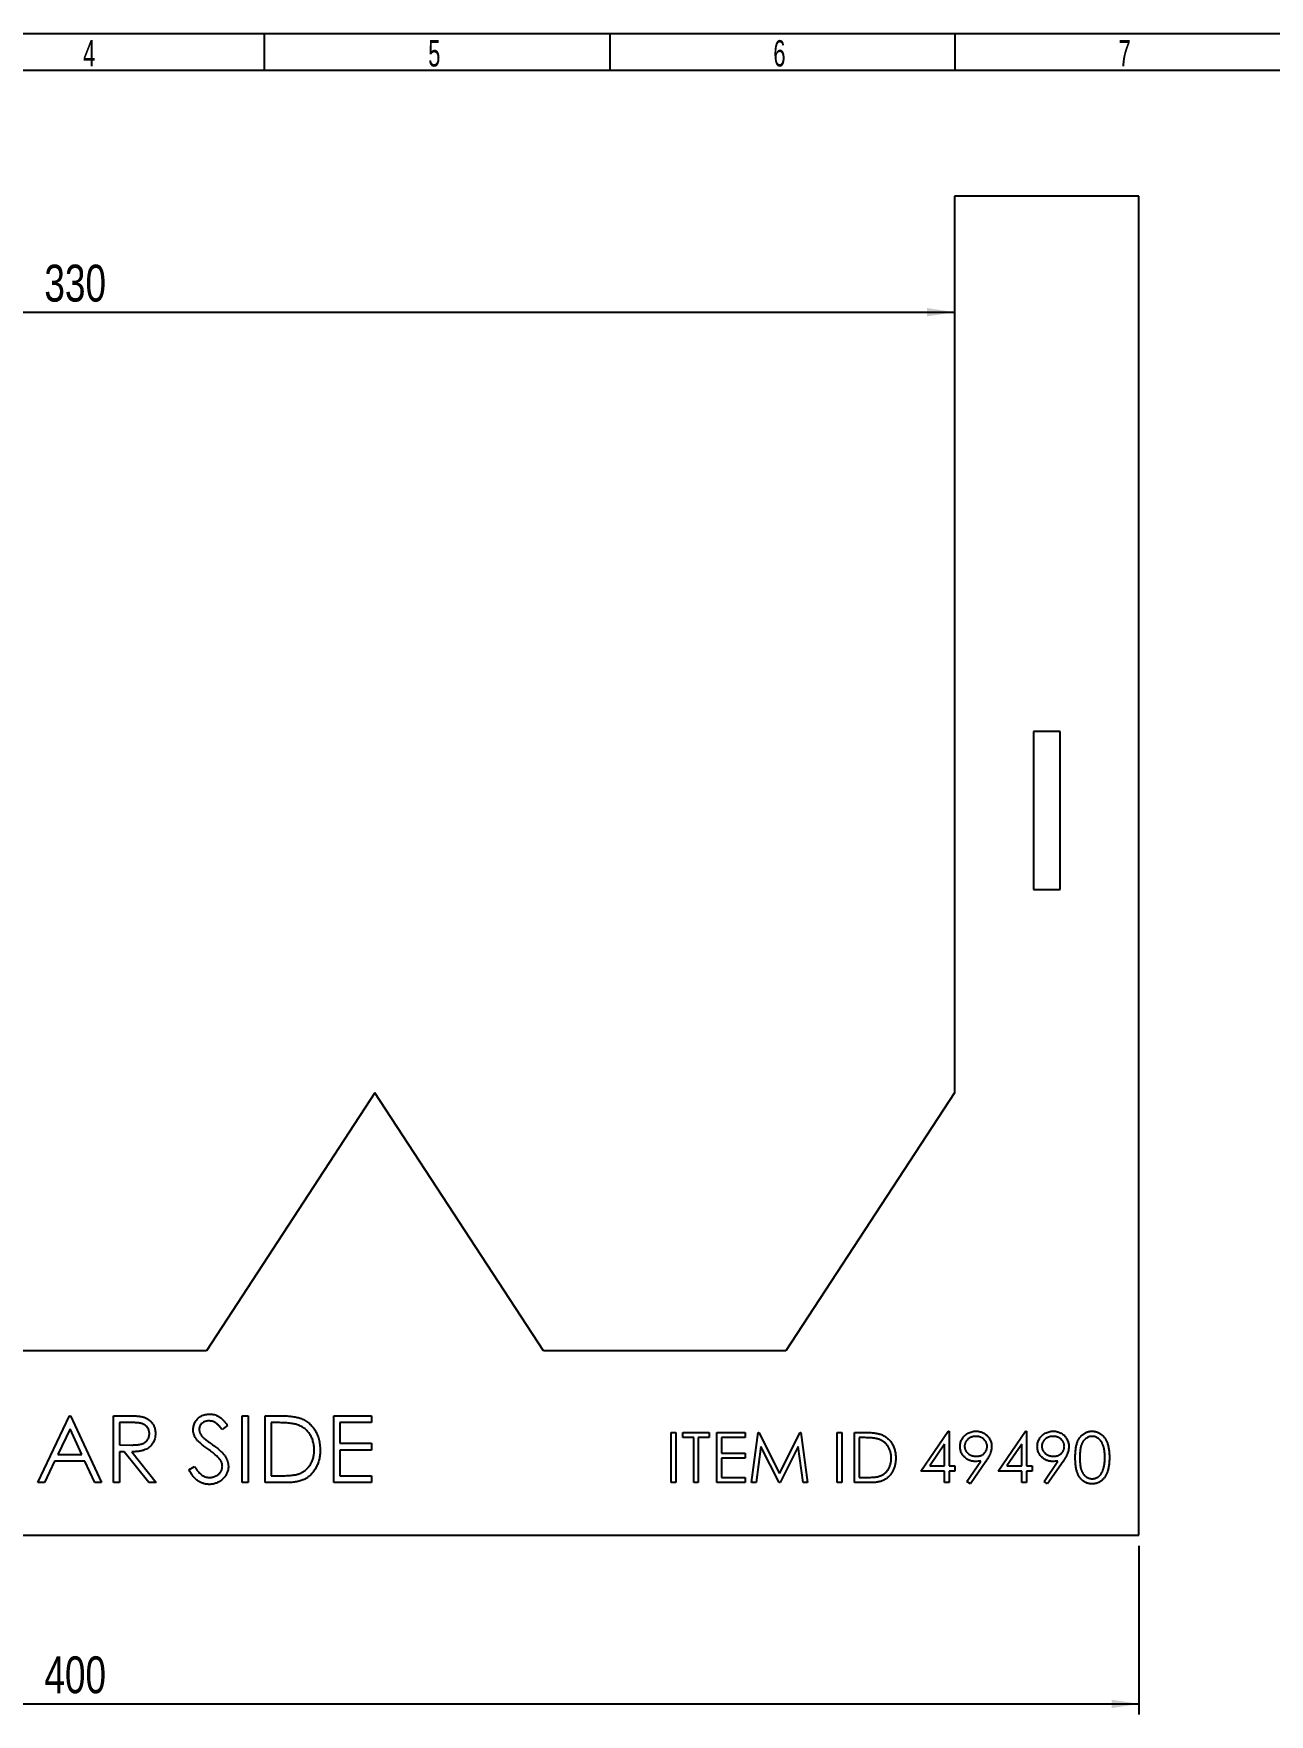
# Model space of a CAD drawing. Header units: millimetres. Extents: x 10 to 411, y 8 to 288.
# Drawn here: x 122.5 to 239.8, y 128.9 to 288.5 of the extents above; entities that cross this region are included whole.
import ezdxf

# ---------------------------------------------------------------- set-up
doc = ezdxf.new("R2010")
doc.units = ezdxf.units.MM
doc.layers.add('DIMENSIONS', color=124, linetype='Continuous')
doc.layers.add('SLD-0', color=179, linetype='Continuous')
doc.styles.add('SLDTEXTSTYLE1', font='TXT', dxfattribs={"width": 0.75})
doc.styles.add('SLDTEXTSTYLE2', font='TXT', dxfattribs={"width": 0.623711})
doc.dimstyles.new('SLDDIMSTYLE0', dxfattribs={"dimtxt": 3.5, "dimasz": 2.6, "dimexe": 0, "dimexo": 0.0625, "dimgap": 0.875, "dimtad": 1, "dimlfac": 2, "dimrnd": 1e-09, "dimzin": 12, "dimdsep": 46, "dimtxsty": 'SLDTEXTSTYLE1', "dimsah": 1, "dimcen": 0.09, "dimadec": 0, "dimazin": 3, "dimtfac": 1, "dimtofl": 0, "dimtmove": 0, "dimatfit": 3, "dimfxl": 1, "dimfrac": 2, "dimtolj": 1, "dimtzin": 12, "dimarcsym": 0})

# ---------------------------------------------------------------- blocks, each defined once
blk = doc.blocks.new('_D_1')
at = {"layer": 'DIMENSIONS'}
for p, q in [((27.42, 144.93), (27.42, 128.93)), ((227.42, 144.93), (227.42, 128.93)), ((27.42, 129.93), (227.42, 129.93))]:
    blk.add_line(p, q, dxfattribs=at)
for points in [[(27.42, 129.93), (30.02, 129.53), (30.02, 130.33)], [(227.42, 129.93), (224.82, 130.33), (224.82, 129.53)]]:
    blk.add_solid(points, dxfattribs=at)
at = {"layer": 'DIMENSIONS', "insert": (123.55, 134.44), "char_height": 3.5, "attachment_point": 1, "style": 'SLDTEXTSTYLE1'}
blk.add_mtext('400', dxfattribs=at)
blk = doc.blocks.new('_D_3')
at = {"layer": 'DIMENSIONS'}
blk.add_line((44.92, 262.05), (209.92, 262.05), dxfattribs=at)
for points in [[(44.92, 262.05), (47.52, 261.65), (47.52, 262.45)], [(209.92, 262.05), (207.32, 262.45), (207.32, 261.65)]]:
    blk.add_solid(points, dxfattribs=at)
at = {"layer": 'DIMENSIONS', "insert": (123.55, 266.56), "char_height": 3.5, "attachment_point": 1, "style": 'SLDTEXTSTYLE1'}
blk.add_mtext('330', dxfattribs=at)

msp = doc.modelspace()

# ---------------------------------------------------------------- linework, layer by layer
at = {"color": 7, "linetype": 'Continuous', "lineweight": 25}
for p, q in [((209.9248, 273.082), (209.9248, 187.932)), ((227.4248, 273.082), (209.9248, 273.082)), ((227.4248, 145.932), (227.4248, 273.082)), ((217.3998, 222.232), (217.3998, 207.232)), ((219.9498, 222.232), (217.3998, 222.232)), ((219.9498, 207.232), (219.9498, 222.232)), ((217.3998, 207.232), (219.9498, 207.232)), ((154.9248, 187.932), (138.9248, 163.432)), ((170.9248, 163.432), (154.9248, 187.932)), ((209.9248, 187.932), (193.9248, 163.432)), ((138.9248, 163.432), (115.9248, 163.432)), ((193.9248, 163.432), (170.9248, 163.432)), ((122.9402, 150.932), (125.9524, 157.282)), ((125.9524, 157.282), (126.0338, 157.282)), ((126.0338, 157.282), (128.9646, 150.932)), ((130.1043, 157.282), (131.3751, 157.282)), ((130.1043, 150.932), (130.1043, 157.282)), ((130.6742, 156.6308), (130.6742, 154.5141)), ((131.8648, 156.6308), (130.6742, 156.6308)), ((142.3158, 157.282), (142.8857, 157.282)), ((142.3158, 150.932), (142.3158, 157.282)), ((142.8857, 157.282), (142.8857, 150.932)), ((144.5139, 157.282), (145.7961, 157.282)), ((144.5139, 150.932), (144.5139, 157.282)), ((145.5303, 156.6308), (145.0838, 156.6308)), ((145.0838, 156.6308), (145.0838, 151.5833)), ((151.0267, 157.282), (154.6088, 157.282)), ((151.0267, 150.932), (151.0267, 157.282)), ((151.5966, 156.6308), (151.5966, 154.6769)), ((154.6088, 156.6308), (151.5966, 156.6308)), ((154.6088, 157.282), (154.6088, 156.6308)), ((125.9867, 156.0443), (124.8368, 153.6186)), ((127.1061, 153.6186), (125.9867, 156.0443)), ((140.9319, 156.37), (140.4167, 155.9795)), ((183.0354, 155.6945), (183.4628, 155.6945)), ((183.0354, 150.932), (183.0354, 155.6945)), ((183.4628, 155.6945), (183.4628, 150.932)), ((184.1344, 155.6945), (186.6378, 155.6945)), ((184.1344, 155.2061), (184.1344, 155.6945)), ((185.1724, 155.2061), (184.1344, 155.2061)), ((185.1724, 150.932), (185.1724, 155.2061)), ((185.5998, 155.2061), (185.5998, 150.932)), ((186.6378, 155.2061), (185.5998, 155.2061)), ((186.6378, 155.6945), (186.6378, 155.2061)), ((187.3705, 155.6945), (190.057, 155.6945)), ((187.3705, 150.932), (187.3705, 155.6945)), ((187.7979, 155.2061), (187.7979, 153.7407)), ((190.057, 155.2061), (187.7979, 155.2061)), ((190.057, 155.6945), (190.057, 155.2061)), ((190.6676, 150.932), (191.2963, 155.6945)), ((191.2963, 155.6945), (191.3574, 155.6945)), ((191.3574, 155.6945), (193.3236, 151.7868)), ((193.3236, 151.7868), (195.2851, 155.6945)), ((195.2851, 155.6945), (195.3471, 155.6945)), ((195.3471, 155.6945), (195.9796, 150.932)), ((198.7883, 155.6945), (199.2157, 155.6945)), ((198.7883, 150.932), (198.7883, 155.6945)), ((199.2157, 155.6945), (199.2157, 150.932)), ((200.4368, 155.6945), (201.3985, 155.6945)), ((200.4368, 150.932), (200.4368, 155.6945)), ((201.1991, 155.2061), (200.8642, 155.2061)), ((200.8642, 155.2061), (200.8642, 151.4205)), ((206.7258, 152.0311), (209.3255, 155.8167)), ((209.3255, 155.8167), (209.4123, 155.8167)), ((209.4123, 155.8167), (209.4123, 152.5195)), ((214.0527, 152.0311), (216.6524, 155.8167)), ((216.6524, 155.8167), (216.7392, 155.8167)), ((216.7392, 155.8167), (216.7392, 152.5195)), ((124.8368, 153.6186), (127.1061, 153.6186)), ((130.6742, 154.5141), (131.8368, 154.5052)), ((130.6742, 153.8628), (130.6742, 150.932)), ((131.1372, 153.8628), (130.6742, 153.8628)), ((133.4701, 150.932), (131.1372, 153.8628)), ((131.8419, 153.8628), (134.1748, 150.932)), ((151.5966, 154.6769), (154.6088, 154.6769)), ((151.5966, 154.0256), (151.5966, 151.5833)), ((154.6088, 154.0256), (151.5966, 154.0256)), ((154.6088, 154.6769), (154.6088, 154.0256)), ((187.7979, 153.7407), (190.057, 153.7407)), ((187.7979, 153.2522), (187.7979, 151.4205)), ((190.057, 153.2522), (187.7979, 153.2522)), ((190.057, 153.7407), (190.057, 153.2522)), ((191.5529, 154.3665), (191.0979, 150.932)), ((193.2788, 150.932), (191.5529, 154.3665)), ((195.0943, 154.3589), (193.3751, 150.932)), ((195.5503, 150.932), (195.0943, 154.3589)), ((208.9849, 154.5879), (207.5653, 152.5195)), ((208.9849, 152.5195), (208.9849, 154.5879)), ((216.3118, 154.5879), (214.8922, 152.5195)), ((216.3118, 152.5195), (216.3118, 154.5879)), ((124.5277, 152.9673), (123.5622, 150.932)), ((127.4063, 152.9673), (124.5277, 152.9673)), ((128.3451, 150.932), (127.4063, 152.9673)), ((137.2684, 152.157), (137.8052, 152.4788)), ((208.9849, 152.0311), (206.7258, 152.0311)), ((207.5653, 152.5195), (208.9849, 152.5195)), ((208.9849, 150.932), (208.9849, 152.0311)), ((209.4123, 152.5195), (209.9618, 152.5195)), ((209.4123, 152.0311), (209.4123, 150.932)), ((209.9618, 152.0311), (209.4123, 152.0311)), ((209.9618, 152.5195), (209.9618, 152.0311)), ((211.0857, 151.0475), (212.4099, 152.9832)), ((212.8936, 152.9546), (211.4272, 150.8099)), ((216.3118, 152.0311), (214.0527, 152.0311)), ((214.8922, 152.5195), (216.3118, 152.5195)), ((216.3118, 150.932), (216.3118, 152.0311)), ((216.7392, 152.5195), (217.2888, 152.5195)), ((216.7392, 152.0311), (216.7392, 150.932)), ((217.2888, 152.0311), (216.7392, 152.0311)), ((217.2888, 152.5195), (217.2888, 152.0311)), ((218.4126, 151.0475), (219.7368, 152.9832)), ((220.2205, 152.9546), (218.7541, 150.8099)), ((123.5622, 150.932), (122.9402, 150.932)), ((128.9646, 150.932), (128.3451, 150.932)), ((130.6742, 150.932), (130.1043, 150.932)), ((134.1748, 150.932), (133.4701, 150.932)), ((142.8857, 150.932), (142.3158, 150.932)), ((146.4818, 150.932), (144.5139, 150.932)), ((145.0838, 151.5833), (145.8127, 151.5833)), ((154.6088, 150.932), (151.0267, 150.932)), ((151.5966, 151.5833), (154.6088, 151.5833)), ((154.6088, 151.5833), (154.6088, 150.932)), ((183.4628, 150.932), (183.0354, 150.932)), ((185.5998, 150.932), (185.1724, 150.932)), ((190.057, 150.932), (187.3705, 150.932)), ((187.7979, 151.4205), (190.057, 151.4205)), ((190.057, 151.4205), (190.057, 150.932)), ((191.0979, 150.932), (190.6676, 150.932)), ((193.3751, 150.932), (193.2788, 150.932)), ((195.9796, 150.932), (195.5503, 150.932)), ((199.2157, 150.932), (198.7883, 150.932)), ((201.9127, 150.932), (200.4368, 150.932)), ((200.8642, 151.4205), (201.4109, 151.4205)), ((209.4123, 150.932), (208.9849, 150.932)), ((211.4272, 150.8099), (211.0857, 151.0475)), ((216.7392, 150.932), (216.3118, 150.932)), ((218.7541, 150.8099), (218.4126, 151.0475)), ((27.4248, 145.932), (227.4248, 145.932))]:
    msp.add_line(p, q, dxfattribs=at)
for points, knots in [([(131.3751, 157.282), (131.4599, 157.2818), (131.6227, 157.2812), (131.856, 157.2782), (132.0679, 157.2695), (132.2585, 157.2621), (132.4276, 157.2485), (132.5758, 157.2355), (132.7024, 157.2185), (132.779, 157.2027), (132.8137, 157.1955)], [0, 0, 0, 0, 0.17625775, 0.33843441, 0.48482205, 0.61715758, 0.73469836, 0.83738518, 0.92637242, 1, 1, 1, 1]), ([(133.5235, 155.5851), (133.5214, 155.6362), (133.517, 155.7374), (133.4817, 155.8856), (133.4221, 156.0254), (133.3417, 156.1563), (133.2437, 156.2751), (133.1288, 156.3768), (133.0002, 156.4607), (132.8799, 156.5144), (132.7725, 156.5472), (132.6792, 156.5704), (132.5737, 156.589), (132.4557, 156.6038), (132.3255, 156.6166), (132.1825, 156.6253), (132.0277, 156.6304), (131.9204, 156.6306), (131.8648, 156.6308)], [0, 0, 0, 0, 0.0688143, 0.13636482, 0.20401935, 0.27306374, 0.34291332, 0.41096544, 0.47916877, 0.54930801, 0.58765158, 0.63064667, 0.67887879, 0.7319343, 0.79111142, 0.85528319, 0.92508594, 1, 1, 1, 1]), ([(132.8137, 157.1955), (132.8602, 157.1841), (132.9521, 157.1613), (133.0845, 157.1133), (133.2106, 157.0578), (133.33, 156.9925), (133.442, 156.9171), (133.5478, 156.8328), (133.6479, 156.7401), (133.7382, 156.6366), (133.8233, 156.528), (133.8952, 156.4107), (133.9571, 156.2879), (134.0064, 156.1585), (134.0461, 156.0238), (134.074, 155.8825), (134.0908, 155.7352), (134.0925, 155.6348), (134.0934, 155.5839)], [0, 0, 0, 0, 0.06421684, 0.12706377, 0.18874454, 0.2491321, 0.30945253, 0.36982668, 0.43065014, 0.49235193, 0.55407211, 0.61568978, 0.6767977, 0.73843905, 0.80131691, 0.86518451, 0.93164132, 1, 1, 1, 1]), ([(137.6755, 155.9629), (137.6778, 156.0301), (137.6825, 156.163), (137.7221, 156.3572), (137.7847, 156.5426), (137.8723, 156.7174), (137.9853, 156.877), (138.116, 157.0233), (138.2717, 157.1462), (138.4425, 157.2536), (138.6294, 157.3377), (138.8254, 157.4011), (139.0306, 157.4371), (139.1695, 157.4422), (139.2401, 157.4449)], [0, 0, 0, 0, 0.08378537, 0.16577989, 0.24628001, 0.32746093, 0.40879695, 0.48971524, 0.57137603, 0.65552332, 0.74101948, 0.82654676, 0.91198885, 1, 1, 1, 1]), ([(139.1765, 156.7936), (139.1109, 156.7914), (138.9844, 156.7871), (138.8048, 156.7408), (138.6431, 156.6679), (138.5042, 156.5658), (138.3886, 156.4447), (138.3049, 156.3054), (138.2546, 156.1516), (138.2485, 156.0443), (138.2453, 155.9897)], [0, 0, 0, 0, 0.14307308, 0.27590296, 0.40237086, 0.52841365, 0.65035638, 0.76589509, 0.88077413, 1, 1, 1, 1]), ([(140.4167, 155.9795), (140.3856, 156.0195), (140.3257, 156.0967), (140.2347, 156.2048), (140.149, 156.3035), (140.0646, 156.3893), (139.9858, 156.4668), (139.9094, 156.5331), (139.8364, 156.5889), (139.7444, 156.6485), (139.6288, 156.7076), (139.4837, 156.7576), (139.332, 156.7876), (139.2287, 156.7916), (139.1765, 156.7936)], [0, 0, 0, 0, 0.09846943, 0.1896291, 0.27418409, 0.35218316, 0.42319887, 0.48855095, 0.54847335, 0.60144016, 0.70119808, 0.7995918, 0.8985451, 1, 1, 1, 1]), ([(139.2401, 157.4449), (139.3149, 157.4423), (139.4637, 157.4371), (139.6826, 157.3925), (139.8933, 157.3187), (140.0629, 157.2349), (140.1956, 157.1512), (140.2967, 157.0749), (140.3993, 156.9872), (140.504, 156.8876), (140.6091, 156.7754), (140.7162, 156.6513), (140.8255, 156.5161), (140.8958, 156.4195), (140.9319, 156.37)], [0, 0, 0, 0, 0.1072328, 0.21325181, 0.31883045, 0.42679353, 0.48364595, 0.54360382, 0.60830765, 0.67712676, 0.75068564, 0.82871342, 0.91219035, 1, 1, 1, 1]), ([(147.4816, 156.4527), (147.4283, 156.4674), (147.3151, 156.4987), (147.1303, 156.5329), (146.9224, 156.563), (146.6903, 156.5885), (146.4345, 156.6068), (146.1545, 156.6205), (145.8505, 156.6298), (145.6397, 156.6304), (145.5303, 156.6308)], [0, 0, 0, 0, 0.08431862, 0.17928451, 0.28658253, 0.40511148, 0.53559287, 0.67819021, 0.83297584, 1, 1, 1, 1]), ([(145.7961, 157.282), (145.9077, 157.2812), (146.1231, 157.2797), (146.4345, 157.2698), (146.7225, 157.2524), (146.9864, 157.2271), (147.2268, 157.196), (147.443, 157.157), (147.6361, 157.1109), (147.7549, 157.0716), (147.811, 157.0531)], [0, 0, 0, 0, 0.16428922, 0.31740591, 0.45884361, 0.58936654, 0.70783132, 0.81577003, 0.9128799, 1, 1, 1, 1]), ([(149.1543, 154.0282), (149.1534, 154.1024), (149.1515, 154.2483), (149.1285, 154.4624), (149.0949, 154.6683), (149.0464, 154.866), (148.9844, 155.0559), (148.9071, 155.237), (148.8189, 155.4112), (148.7138, 155.5745), (148.5987, 155.7288), (148.4711, 155.8703), (148.3328, 155.9991), (148.1854, 156.1173), (148.0248, 156.2201), (147.8547, 156.312), (147.6726, 156.3901), (147.5459, 156.4316), (147.4816, 156.4527)], [0, 0, 0, 0, 0.070151176, 0.137812606, 0.203226247, 0.267174055, 0.330024003, 0.391794272, 0.453084399, 0.514333908, 0.574999993, 0.634865483, 0.694116315, 0.753441622, 0.8131258, 0.874079686, 0.936007013, 1, 1, 1, 1]), ([(147.811, 157.0531), (147.8845, 157.0251), (148.0298, 156.9697), (148.2366, 156.8653), (148.4313, 156.747), (148.615, 156.6146), (148.7833, 156.4645), (148.943, 156.3029), (149.0875, 156.124), (149.2197, 155.9316), (149.339, 155.7278), (149.4427, 155.5131), (149.5288, 155.2886), (149.6002, 155.0548), (149.6566, 154.8114), (149.695, 154.5579), (149.7203, 154.2954), (149.7229, 154.1173), (149.7242, 154.0269)], [0, 0, 0, 0, 0.06154497, 0.1216943, 0.18115486, 0.23987539, 0.29870194, 0.35764742, 0.41760484, 0.47849404, 0.54040705, 0.60234499, 0.66500433, 0.72855931, 0.79365054, 0.86053427, 0.92923596, 1, 1, 1, 1]), ([(131.8368, 154.5052), (131.8911, 154.5052), (131.9963, 154.5051), (132.1485, 154.5124), (132.2903, 154.5206), (132.421, 154.5332), (132.5407, 154.5495), (132.6494, 154.5698), (132.7472, 154.5935), (132.8614, 154.6301), (132.9888, 154.6882), (133.1273, 154.7727), (133.2452, 154.8789), (133.3449, 155.0004), (133.4249, 155.134), (133.4814, 155.2781), (133.5172, 155.4291), (133.5214, 155.5328), (133.5235, 155.5851)], [0, 0, 0, 0, 0.07166815, 0.13891329, 0.20118457, 0.25912443, 0.31225504, 0.36068151, 0.40508614, 0.44510166, 0.51877778, 0.58946158, 0.65846224, 0.72728322, 0.79632249, 0.86317489, 0.93094938, 1, 1, 1, 1]), ([(134.0934, 155.5839), (134.0907, 155.4993), (134.0855, 155.3342), (134.0371, 155.0946), (133.9576, 154.8711), (133.8482, 154.6639), (133.7088, 154.4772), (133.5413, 154.3132), (133.3456, 154.176), (133.1634, 154.0808), (133.0024, 154.0199), (132.8699, 153.977), (132.7254, 153.9439), (132.5702, 153.9142), (132.4037, 153.8918), (132.2263, 153.8754), (132.0379, 153.8651), (131.9085, 153.8636), (131.8419, 153.8628)], [0, 0, 0, 0, 0.07878024, 0.15372064, 0.22671353, 0.29919117, 0.37119, 0.44300641, 0.51668917, 0.59321722, 0.63387292, 0.67698914, 0.72289951, 0.77195861, 0.82421132, 0.87937865, 0.93794812, 1, 1, 1, 1]), ([(138.0304, 154.9962), (138.0023, 155.0336), (137.9471, 155.1071), (137.8742, 155.222), (137.8123, 155.3396), (137.7637, 155.4602), (137.7228, 155.5822), (137.6953, 155.7071), (137.6781, 155.8344), (137.6763, 155.9201), (137.6755, 155.9629)], [0, 0, 0, 0, 0.13350677, 0.26255898, 0.38826445, 0.51266735, 0.63372227, 0.75539386, 0.87755295, 1, 1, 1, 1]), ([(139.0709, 154.1325), (139.0041, 154.1801), (138.8763, 154.271), (138.6977, 154.4061), (138.538, 154.5295), (138.3978, 154.6426), (138.2774, 154.7452), (138.1756, 154.8365), (138.0952, 154.9188), (138.0504, 154.9722), (138.0304, 154.9962)], [0, 0, 0, 0, 0.1815353, 0.34708167, 0.49556782, 0.6283573, 0.74551967, 0.84583075, 0.93078181, 1, 1, 1, 1]), ([(138.2453, 155.9897), (138.246, 155.9556), (138.2475, 155.8875), (138.2674, 155.7869), (138.293, 155.6866), (138.3335, 155.5869), (138.3895, 155.4862), (138.4629, 155.3828), (138.5555, 155.2757), (138.6264, 155.206), (138.6638, 155.1692)], [0, 0, 0, 0, 0.10728521, 0.21474586, 0.32293856, 0.43411616, 0.55341231, 0.68607298, 0.83425599, 1, 1, 1, 1]), ([(138.6638, 155.1692), (138.6777, 155.1568), (138.7108, 155.1273), (138.7711, 155.0791), (138.8508, 155.0196), (138.9478, 154.9459), (139.0639, 154.8605), (139.199, 154.7644), (139.3517, 154.6545), (139.4601, 154.5776), (139.5174, 154.537)], [0, 0, 0, 0, 0.05259428, 0.12495197, 0.2180939, 0.33350241, 0.46878918, 0.62493759, 0.80168305, 1, 1, 1, 1]), ([(202.6626, 155.0725), (202.6226, 155.0836), (202.5377, 155.107), (202.3991, 155.1327), (202.2432, 155.1552), (202.0692, 155.1744), (201.8772, 155.1881), (201.6673, 155.1984), (201.4392, 155.2054), (201.2812, 155.2058), (201.1991, 155.2061)], [0, 0, 0, 0, 0.08431862, 0.17928451, 0.28658253, 0.40511148, 0.53559287, 0.67819021, 0.83297584, 1, 1, 1, 1]), ([(201.3985, 155.6945), (201.4821, 155.6939), (201.6437, 155.6928), (201.8772, 155.6854), (202.0933, 155.6723), (202.2912, 155.6533), (202.4715, 155.63), (202.6336, 155.6007), (202.7785, 155.5662), (202.8675, 155.5367), (202.9097, 155.5228)], [0, 0, 0, 0, 0.16428922, 0.31740591, 0.45884361, 0.58936654, 0.70783132, 0.81577003, 0.9128799, 1, 1, 1, 1]), ([(203.9171, 153.2541), (203.9164, 153.3098), (203.9151, 153.4193), (203.8978, 153.5798), (203.8726, 153.7342), (203.8362, 153.8825), (203.7897, 154.025), (203.7318, 154.1608), (203.6655, 154.2914), (203.5867, 154.4139), (203.5005, 154.5296), (203.4047, 154.6357), (203.301, 154.7323), (203.1904, 154.821), (203.07, 154.8981), (202.9424, 154.967), (202.8059, 155.0256), (202.7109, 155.0567), (202.6626, 155.0725)], [0, 0, 0, 0, 0.07015118, 0.13781261, 0.20322625, 0.26717406, 0.330024, 0.39179427, 0.4530844, 0.51433391, 0.57499999, 0.63486548, 0.69411632, 0.75344162, 0.8131258, 0.87407969, 0.93600701, 1, 1, 1, 1]), ([(202.9097, 155.5228), (202.9648, 155.5018), (203.0737, 155.4603), (203.2289, 155.382), (203.3749, 155.2932), (203.5126, 155.194), (203.6389, 155.0814), (203.7587, 154.9602), (203.867, 154.826), (203.9662, 154.6817), (204.0556, 154.5289), (204.1334, 154.3678), (204.198, 154.1994), (204.2516, 154.0241), (204.2938, 153.8415), (204.3226, 153.6514), (204.3416, 153.4546), (204.3436, 153.321), (204.3445, 153.2532)], [0, 0, 0, 0, 0.06154497, 0.1216943, 0.18115486, 0.23987539, 0.29870194, 0.35764742, 0.41760484, 0.47849404, 0.54040705, 0.60234499, 0.66500433, 0.72855931, 0.79365054, 0.86053427, 0.92923596, 1, 1, 1, 1]), ([(210.4503, 154.3579), (210.4527, 154.4246), (210.4573, 154.5554), (210.4946, 154.7465), (210.5559, 154.9271), (210.6414, 155.0969), (210.7491, 155.2534), (210.8785, 155.3944), (211.0288, 155.5179), (211.1967, 155.624), (211.3782, 155.7094), (211.5682, 155.7723), (211.7654, 155.8093), (211.899, 155.8142), (211.9662, 155.8167)], [0, 0, 0, 0, 0.08524905, 0.16732659, 0.24817532, 0.32882908, 0.4099081, 0.49058445, 0.57299349, 0.65826489, 0.74422158, 0.82906041, 0.9139383, 1, 1, 1, 1]), ([(211.9443, 155.3282), (211.908, 155.3271), (211.8368, 155.3251), (211.732, 155.3129), (211.6315, 155.2906), (211.5347, 155.2601), (211.4417, 155.2208), (211.3528, 155.1731), (211.2683, 155.1163), (211.1892, 155.0518), (211.1155, 154.9823), (211.0528, 154.9064), (210.9989, 154.8279), (210.9542, 154.746), (210.9202, 154.66), (210.8948, 154.5706), (210.8804, 154.4774), (210.8786, 154.414), (210.8777, 154.3818)], [0, 0, 0, 0, 0.06871184, 0.13481207, 0.19953759, 0.26333494, 0.32674748, 0.39032848, 0.45412583, 0.51920332, 0.58351015, 0.64549718, 0.70528984, 0.76348758, 0.8218564, 0.88000427, 0.93910771, 1, 1, 1, 1]), ([(213.0147, 154.3818), (213.0138, 154.414), (213.012, 154.4774), (212.9976, 154.5706), (212.9723, 154.66), (212.9383, 154.746), (212.8935, 154.8279), (212.8397, 154.9067), (212.7758, 154.9819), (212.7024, 155.0518), (212.6231, 155.1163), (212.5387, 155.1731), (212.4497, 155.2208), (212.3568, 155.2601), (212.2597, 155.2908), (212.1585, 155.3129), (212.0527, 155.3251), (211.9809, 155.3271), (211.9443, 155.3282)], [0, 0, 0, 0, 0.0607601, 0.11973522, 0.17775686, 0.23599897, 0.29407036, 0.35373322, 0.41597262, 0.48013984, 0.54507605, 0.6087349, 0.67217787, 0.73545275, 0.79911159, 0.86428367, 0.93083705, 1, 1, 1, 1]), ([(211.9662, 155.8167), (212.0322, 155.8142), (212.1626, 155.8092), (212.3543, 155.7732), (212.5379, 155.7125), (212.7124, 155.6285), (212.874, 155.5233), (213.0193, 155.398), (213.145, 155.2523), (213.2509, 155.09), (213.3359, 154.9156), (213.3972, 154.7336), (213.435, 154.5452), (213.4397, 154.4176), (213.4421, 154.3532)], [0, 0, 0, 0, 0.085532108, 0.169003383, 0.251943249, 0.33568201, 0.419408586, 0.501264898, 0.583702942, 0.668000359, 0.75191866, 0.834597711, 0.916525669, 1, 1, 1, 1]), ([(217.7772, 154.3579), (217.7796, 154.4246), (217.7842, 154.5554), (217.8215, 154.7465), (217.8828, 154.9271), (217.9683, 155.0969), (218.076, 155.2534), (218.2054, 155.3944), (218.3558, 155.5179), (218.5236, 155.624), (218.7051, 155.7094), (218.8952, 155.7723), (219.0923, 155.8093), (219.2259, 155.8142), (219.2932, 155.8167)], [0, 0, 0, 0, 0.08524905, 0.16732659, 0.24817532, 0.32882908, 0.4099081, 0.49058445, 0.57299349, 0.65826489, 0.74422158, 0.82906041, 0.9139383, 1, 1, 1, 1]), ([(219.2712, 155.3282), (219.2349, 155.3271), (219.1638, 155.3251), (219.0589, 155.3129), (218.9584, 155.2906), (218.8616, 155.2601), (218.7687, 155.2208), (218.6797, 155.1731), (218.5952, 155.1163), (218.5161, 155.0518), (218.4425, 154.9823), (218.3797, 154.9064), (218.3258, 154.8279), (218.2811, 154.746), (218.2471, 154.66), (218.2217, 154.5706), (218.2073, 154.4774), (218.2055, 154.414), (218.2046, 154.3818)], [0, 0, 0, 0, 0.068711841, 0.134812066, 0.199537593, 0.263334935, 0.326747481, 0.390328483, 0.454125826, 0.519203322, 0.583510145, 0.645497183, 0.705289842, 0.76348758, 0.8218564, 0.880004273, 0.93910771, 1, 1, 1, 1]), ([(220.3416, 154.3818), (220.3407, 154.414), (220.3389, 154.4774), (220.3245, 154.5706), (220.2992, 154.66), (220.2652, 154.746), (220.2204, 154.8279), (220.1666, 154.9067), (220.1028, 154.9819), (220.0293, 155.0518), (219.95, 155.1163), (219.8656, 155.1731), (219.7766, 155.2208), (219.6837, 155.2601), (219.5866, 155.2908), (219.4854, 155.3129), (219.3796, 155.3251), (219.3078, 155.3271), (219.2712, 155.3282)], [0, 0, 0, 0, 0.0607601, 0.11973522, 0.17775686, 0.23599897, 0.29407036, 0.35373322, 0.41597262, 0.48013984, 0.54507605, 0.6087349, 0.67217787, 0.73545275, 0.79911159, 0.86428367, 0.93083705, 1, 1, 1, 1]), ([(219.2932, 155.8167), (219.3591, 155.8142), (219.4895, 155.8092), (219.6812, 155.7732), (219.8648, 155.7125), (220.0393, 155.6285), (220.2009, 155.5233), (220.3462, 155.398), (220.4719, 155.2523), (220.5778, 155.09), (220.6628, 154.9156), (220.7241, 154.7336), (220.7619, 154.5452), (220.7666, 154.4176), (220.769, 154.3532)], [0, 0, 0, 0, 0.08553211, 0.16900338, 0.25194325, 0.33568201, 0.41940859, 0.5012649, 0.58370294, 0.66800036, 0.75191866, 0.83459771, 0.91652567, 1, 1, 1, 1]), ([(221.3796, 153.3114), (221.3801, 153.3877), (221.3809, 153.536), (221.3906, 153.7521), (221.4066, 153.9547), (221.4286, 154.1441), (221.4553, 154.3201), (221.491, 154.4823), (221.5315, 154.6316), (221.5785, 154.7682), (221.6316, 154.8942), (221.6893, 155.0118), (221.7541, 155.1209), (221.8221, 155.2231), (221.8961, 155.3169), (221.9741, 155.4035), (222.059, 155.4809), (222.148, 155.5514), (222.2419, 155.6133), (222.3381, 155.6678), (222.4371, 155.7143), (222.5392, 155.7509), (222.6436, 155.7811), (222.7505, 155.8018), (222.8603, 155.8148), (222.9343, 155.816), (222.9719, 155.8167)], [0, 0, 0, 0, 0.06859462, 0.13324604, 0.19431259, 0.25127922, 0.30451344, 0.35423491, 0.40048059, 0.44341075, 0.48401487, 0.5232523, 0.56104237, 0.59790024, 0.63351849, 0.66831435, 0.70249567, 0.73668535, 0.77029317, 0.80343726, 0.83591295, 0.86846025, 0.90084654, 0.93346652, 0.96625758, 1, 1, 1, 1]), ([(222.9862, 155.3282), (222.9335, 155.3254), (222.8281, 155.3199), (222.6724, 155.2809), (222.5231, 155.2128), (222.4044, 155.138), (222.3134, 155.0668), (222.2493, 155.005), (222.1892, 154.9375), (222.1339, 154.8635), (222.0821, 154.7839), (222.0345, 154.6982), (221.9916, 154.6059), (221.952, 154.5071), (221.9172, 154.3988), (221.8885, 154.2794), (221.862, 154.1481), (221.8432, 154.0043), (221.8265, 153.8488), (221.8158, 153.681), (221.8075, 153.5013), (221.8072, 153.3772), (221.807, 153.3133)], [0, 0, 0, 0, 0.06038662, 0.12088325, 0.18275462, 0.24781103, 0.2812991, 0.31508762, 0.3497024, 0.38485658, 0.4209662, 0.45851119, 0.49717472, 0.53760205, 0.58050302, 0.62746754, 0.67838821, 0.73398322, 0.7937467, 0.85771367, 0.92669786, 1, 1, 1, 1]), ([(222.9719, 155.8167), (223.0098, 155.816), (223.0851, 155.8147), (223.1965, 155.802), (223.3052, 155.7809), (223.411, 155.7511), (223.5146, 155.7141), (223.6152, 155.6677), (223.7134, 155.6137), (223.8078, 155.5503), (223.8992, 155.4795), (223.9856, 155.3996), (224.0668, 155.3112), (224.1439, 155.2154), (224.2147, 155.1102), (224.2822, 154.9976), (224.3426, 154.8755), (224.4007, 154.7459), (224.4509, 154.6054), (224.4962, 154.4547), (224.5328, 154.292), (224.5632, 154.1182), (224.5868, 153.9326), (224.604, 153.7356), (224.6131, 153.5271), (224.6148, 153.3845), (224.6157, 153.3114)], [0, 0, 0, 0, 0.03378812, 0.06719393, 0.09986241, 0.13256661, 0.16515117, 0.19791319, 0.231319, 0.26508328, 0.29925531, 0.33439857, 0.36994282, 0.40628356, 0.44406382, 0.48299771, 0.52335445, 0.56553659, 0.60961292, 0.65639081, 0.70588549, 0.7583245, 0.81383178, 0.87279456, 0.93472223, 1, 1, 1, 1]), ([(224.1883, 153.3133), (224.1875, 153.3705), (224.1861, 153.4825), (224.1805, 153.6465), (224.166, 153.8023), (224.15, 153.9505), (224.1263, 154.0903), (224.1008, 154.2229), (224.0665, 154.3466), (224.0298, 154.4634), (223.9879, 154.572), (223.9418, 154.6729), (223.8925, 154.7665), (223.8389, 154.8526), (223.7818, 154.9315), (223.7195, 155.0018), (223.6546, 155.0655), (223.5637, 155.1383), (223.4447, 155.2124), (223.2966, 155.2807), (223.1424, 155.3199), (223.0382, 155.3254), (222.9862, 155.3282)], [0, 0, 0, 0, 0.0656812, 0.12848646, 0.18817513, 0.24510613, 0.29944842, 0.35082294, 0.39994168, 0.44667174, 0.49125453, 0.53337634, 0.57385275, 0.61252631, 0.64959714, 0.68553204, 0.72010579, 0.75383766, 0.81892542, 0.88049346, 0.94031133, 1, 1, 1, 1]), ([(140.2157, 153.1199), (140.1873, 153.1563), (140.1276, 153.2327), (140.025, 153.3463), (139.9046, 153.4636), (139.7705, 153.5889), (139.6179, 153.7164), (139.4514, 153.8522), (139.267, 153.9912), (139.1376, 154.0844), (139.0709, 154.1325)], [0, 0, 0, 0, 0.09027921, 0.18952992, 0.29919787, 0.41892589, 0.54837629, 0.68813637, 0.8390835, 1, 1, 1, 1]), ([(139.5174, 154.537), (139.5863, 154.4868), (139.7197, 154.3897), (139.9096, 154.2438), (140.0818, 154.1011), (140.2368, 153.9626), (140.3763, 153.8292), (140.4987, 153.6993), (140.6051, 153.574), (140.7198, 153.4133), (140.8369, 153.2159), (140.9375, 152.9741), (141.0009, 152.7314), (141.0092, 152.5682), (141.0133, 152.4877)], [0, 0, 0, 0, 0.09697231, 0.18777344, 0.27239614, 0.351321, 0.42433477, 0.49190878, 0.55423322, 0.61126766, 0.71634784, 0.81454009, 0.90849546, 1, 1, 1, 1]), ([(149.7242, 154.0269), (149.723, 153.9484), (149.7208, 153.7937), (149.7006, 153.5658), (149.6712, 153.3446), (149.6258, 153.1312), (149.5706, 152.9238), (149.5, 152.7245), (149.419, 152.5316), (149.3245, 152.3476), (149.2209, 152.1733), (149.1096, 152.009), (148.9909, 151.857), (148.8636, 151.7168), (148.7293, 151.5888), (148.5872, 151.4718), (148.4369, 151.3681), (148.2791, 151.2737), (148.1091, 151.1912), (147.9238, 151.1215), (147.7224, 151.0637), (147.5053, 151.0155), (147.2722, 150.9773), (147.0228, 150.9517), (146.7576, 150.9343), (146.5755, 150.9328), (146.4818, 150.932)], [0, 0, 0, 0, 0.04608068, 0.0908068, 0.13429527, 0.17702439, 0.21882273, 0.26024412, 0.30107987, 0.34161389, 0.38158342, 0.42011959, 0.45807462, 0.49473849, 0.53119462, 0.5669337, 0.60271265, 0.63832661, 0.67485325, 0.71346737, 0.7544418, 0.79781536, 0.84398946, 0.89307157, 0.94496335, 1, 1, 1, 1]), ([(147.6279, 151.7449), (147.6858, 151.7653), (147.8004, 151.8056), (147.9653, 151.8792), (148.119, 151.9664), (148.2644, 152.0633), (148.3992, 152.1733), (148.5252, 152.2941), (148.642, 152.4262), (148.7484, 152.5695), (148.8437, 152.7232), (148.9262, 152.8856), (148.9985, 153.0551), (149.0552, 153.2342), (149.0997, 153.4213), (149.1312, 153.6164), (149.1508, 153.8196), (149.1531, 153.9577), (149.1543, 154.0282)], [0, 0, 0, 0, 0.0624145, 0.12333823, 0.18312454, 0.24178299, 0.30057888, 0.35968007, 0.41888164, 0.47953066, 0.54085054, 0.6023034, 0.66446321, 0.72780572, 0.79289481, 0.85967233, 0.9284644, 1, 1, 1, 1]), ([(204.3445, 153.2532), (204.3437, 153.1943), (204.342, 153.0783), (204.3268, 152.9074), (204.3048, 152.7415), (204.2708, 152.5814), (204.2294, 152.4259), (204.1764, 152.2764), (204.1156, 152.1317), (204.0448, 151.9937), (203.9671, 151.863), (203.8836, 151.7397), (203.7946, 151.6257), (203.6991, 151.5206), (203.5984, 151.4246), (203.4918, 151.3369), (203.3791, 151.2591), (203.2607, 151.1882), (203.1332, 151.1264), (202.9943, 151.0742), (202.8432, 151.0308), (202.6804, 150.9947), (202.5055, 150.966), (202.3185, 150.9468), (202.1196, 150.9338), (201.983, 150.9326), (201.9127, 150.932)], [0, 0, 0, 0, 0.04608068, 0.0908068, 0.13429527, 0.17702439, 0.21882273, 0.26024412, 0.30107987, 0.34161389, 0.38158342, 0.42011959, 0.45807462, 0.49473849, 0.53119462, 0.5669337, 0.60271265, 0.63832661, 0.67485325, 0.71346737, 0.7544418, 0.79781536, 0.84398946, 0.89307157, 0.94496335, 1, 1, 1, 1]), ([(202.7723, 151.5417), (202.8158, 151.557), (202.9017, 151.5872), (203.0253, 151.6424), (203.1407, 151.7078), (203.2497, 151.7805), (203.3508, 151.863), (203.4453, 151.9536), (203.5329, 152.0527), (203.6127, 152.1602), (203.6842, 152.2754), (203.746, 152.3972), (203.8003, 152.5243), (203.8428, 152.6587), (203.8762, 152.799), (203.8998, 152.9453), (203.9145, 153.0977), (203.9162, 153.2013), (203.9171, 153.2541)], [0, 0, 0, 0, 0.0624145, 0.12333823, 0.18312454, 0.24178299, 0.30057888, 0.35968007, 0.41888164, 0.47953066, 0.54085054, 0.6023034, 0.66446321, 0.72780572, 0.79289481, 0.85967233, 0.9284644, 1, 1, 1, 1]), ([(211.909, 152.9469), (211.859, 152.9482), (211.7609, 152.9507), (211.6166, 152.9707), (211.478, 153.0013), (211.3453, 153.0471), (211.2182, 153.104), (211.0969, 153.1746), (210.9815, 153.2576), (210.8733, 153.3526), (210.7749, 153.457), (210.6873, 153.5674), (210.6144, 153.6852), (210.5539, 153.808), (210.508, 153.9375), (210.4746, 154.0723), (210.454, 154.2133), (210.4515, 154.3092), (210.4503, 154.3579)], [0, 0, 0, 0, 0.066294913, 0.130131116, 0.192862225, 0.254360004, 0.315909846, 0.377338139, 0.440205263, 0.504175132, 0.568033632, 0.630227722, 0.690861477, 0.751421818, 0.811465737, 0.872750467, 0.935390735, 1, 1, 1, 1]), ([(210.8777, 154.3818), (210.8785, 154.3496), (210.8802, 154.2862), (210.8958, 154.1929), (210.9221, 154.1035), (210.9572, 154.0171), (211.0035, 153.9346), (211.0602, 153.8563), (211.1268, 153.7813), (211.2022, 153.7108), (211.2848, 153.6461), (211.3729, 153.5895), (211.4652, 153.5418), (211.5619, 153.5035), (211.6623, 153.4728), (211.7673, 153.4508), (211.8766, 153.4386), (211.9506, 153.4365), (211.9882, 153.4354)], [0, 0, 0, 0, 0.059539585, 0.11742296, 0.174440441, 0.231733891, 0.289721977, 0.349200396, 0.410515532, 0.475080279, 0.540094475, 0.604444096, 0.668696674, 0.732110201, 0.796739347, 0.86290573, 0.930461639, 1, 1, 1, 1]), ([(211.9882, 153.4354), (212.0261, 153.4364), (212.0998, 153.4385), (212.2078, 153.4507), (212.3098, 153.4724), (212.4059, 153.5036), (212.4973, 153.5413), (212.5823, 153.5892), (212.6612, 153.6464), (212.7344, 153.7106), (212.7994, 153.782), (212.8573, 153.8567), (212.9065, 153.935), (212.9453, 154.018), (212.9773, 154.1036), (212.9994, 154.1932), (213.0116, 154.2864), (213.0137, 154.3496), (213.0147, 154.3818)], [0, 0, 0, 0, 0.072713, 0.14154748, 0.20836252, 0.27246158, 0.33538996, 0.3977113, 0.45938337, 0.52209817, 0.58431477, 0.64439194, 0.70334501, 0.76150887, 0.82003047, 0.87851704, 0.9382645, 1, 1, 1, 1]), ([(213.4421, 154.3532), (213.4405, 154.3032), (213.4373, 154.2018), (213.4145, 154.0477), (213.3758, 153.8906), (213.3319, 153.7576), (213.2896, 153.6478), (213.2497, 153.5611), (213.2055, 153.4698), (213.1539, 153.3748), (213.0984, 153.2751), (213.0357, 153.1716), (212.9673, 153.0641), (212.9185, 152.9917), (212.8936, 152.9546)], [0, 0, 0, 0, 0.09831997, 0.19941747, 0.3056026, 0.41616236, 0.47458238, 0.53700648, 0.60385736, 0.67408961, 0.74941699, 0.82825348, 0.91205416, 1, 1, 1, 1]), ([(219.2359, 152.9469), (219.1859, 152.9482), (219.0878, 152.9507), (218.9435, 152.9707), (218.8049, 153.0013), (218.6723, 153.0471), (218.5451, 153.104), (218.4238, 153.1746), (218.3084, 153.2576), (218.2002, 153.3526), (218.1018, 153.457), (218.0142, 153.5674), (217.9413, 153.6852), (217.8808, 153.808), (217.8349, 153.9375), (217.8015, 154.0723), (217.7809, 154.2133), (217.7785, 154.3092), (217.7772, 154.3579)], [0, 0, 0, 0, 0.066294913, 0.130131116, 0.192862225, 0.254360004, 0.315909846, 0.377338139, 0.440205263, 0.504175132, 0.568033632, 0.630227722, 0.690861477, 0.751421818, 0.811465737, 0.872750467, 0.935390735, 1, 1, 1, 1]), ([(218.2046, 154.3818), (218.2054, 154.3496), (218.2071, 154.2862), (218.2228, 154.1929), (218.249, 154.1035), (218.2841, 154.0171), (218.3304, 153.9346), (218.3872, 153.8563), (218.4537, 153.7813), (218.5291, 153.7108), (218.6117, 153.6461), (218.6999, 153.5895), (218.7921, 153.5418), (218.8888, 153.5035), (218.9892, 153.4728), (219.0942, 153.4508), (219.2035, 153.4386), (219.2776, 153.4365), (219.3151, 153.4354)], [0, 0, 0, 0, 0.05953959, 0.11742296, 0.17444044, 0.23173389, 0.28972198, 0.3492004, 0.41051553, 0.47508028, 0.54009448, 0.6044441, 0.66869667, 0.7321102, 0.79673935, 0.86290573, 0.93046164, 1, 1, 1, 1]), ([(219.3151, 153.4354), (219.353, 153.4364), (219.4267, 153.4385), (219.5347, 153.4507), (219.6367, 153.4724), (219.7328, 153.5036), (219.8242, 153.5413), (219.9092, 153.5892), (219.9881, 153.6464), (220.0613, 153.7106), (220.1263, 153.782), (220.1842, 153.8567), (220.2334, 153.935), (220.2723, 154.018), (220.3042, 154.1036), (220.3263, 154.1932), (220.3385, 154.2864), (220.3406, 154.3496), (220.3416, 154.3818)], [0, 0, 0, 0, 0.072713, 0.14154748, 0.20836252, 0.27246158, 0.33538996, 0.3977113, 0.45938337, 0.52209817, 0.58431477, 0.64439194, 0.70334501, 0.76150887, 0.82003047, 0.87851704, 0.9382645, 1, 1, 1, 1]), ([(220.769, 154.3532), (220.7674, 154.3032), (220.7642, 154.2018), (220.7414, 154.0477), (220.7027, 153.8906), (220.6589, 153.7576), (220.6165, 153.6478), (220.5766, 153.5611), (220.5324, 153.4698), (220.4808, 153.3748), (220.4253, 153.2751), (220.3627, 153.1716), (220.2942, 153.0641), (220.2454, 152.9917), (220.2205, 152.9546)], [0, 0, 0, 0, 0.098319974, 0.199417474, 0.305602598, 0.416162356, 0.474582381, 0.537006481, 0.603857361, 0.674089608, 0.749416987, 0.828253481, 0.91205416, 1, 1, 1, 1]), ([(222.9719, 150.8099), (222.9343, 150.8106), (222.8603, 150.8118), (222.7505, 150.8248), (222.644, 150.8456), (222.5402, 150.8747), (222.4385, 150.9104), (222.3404, 150.9569), (222.2448, 151.0104), (222.1519, 151.0713), (222.0634, 151.1412), (221.9789, 151.2184), (221.9005, 151.305), (221.8275, 151.3995), (221.7581, 151.5012), (221.6943, 151.6113), (221.6353, 151.7294), (221.5814, 151.8564), (221.5336, 151.9941), (221.4913, 152.1439), (221.458, 152.3074), (221.4294, 152.4831), (221.4064, 152.6718), (221.3907, 152.8736), (221.3809, 153.0884), (221.3801, 153.2357), (221.3796, 153.3114)], [0, 0, 0, 0, 0.03378715, 0.06662166, 0.09928488, 0.13136117, 0.16358519, 0.19610393, 0.22890225, 0.26215806, 0.29599122, 0.33021785, 0.36505983, 0.40095074, 0.43762038, 0.47570753, 0.51538069, 0.55641354, 0.59976483, 0.64642416, 0.69643144, 0.74978152, 0.80657331, 0.86743553, 0.93188675, 1, 1, 1, 1]), ([(221.807, 153.3133), (221.8072, 153.2497), (221.8075, 153.1262), (221.8157, 152.9468), (221.827, 152.7795), (221.8415, 152.624), (221.863, 152.4809), (221.8871, 152.3493), (221.9164, 152.2297), (221.9511, 152.1214), (221.9906, 152.0225), (222.0337, 151.9306), (222.0801, 151.8444), (222.1319, 151.7647), (222.1884, 151.6914), (222.2483, 151.623), (222.3137, 151.562), (222.4042, 151.4889), (222.5236, 151.4134), (222.6742, 151.3476), (222.8288, 151.3063), (222.9338, 151.301), (222.9862, 151.2984)], [0, 0, 0, 0, 0.07295107, 0.14158369, 0.20592646, 0.26530136, 0.32059723, 0.3718165, 0.41878977, 0.46169873, 0.50213358, 0.54080432, 0.57818053, 0.61429687, 0.64967824, 0.68429946, 0.71835895, 0.75208086, 0.81765244, 0.87972208, 0.93996556, 1, 1, 1, 1]), ([(224.6157, 153.3114), (224.6148, 153.2385), (224.6131, 153.0966), (224.6041, 152.8891), (224.5865, 152.6932), (224.5644, 152.5084), (224.5339, 152.3355), (224.4963, 152.1739), (224.4546, 152.0229), (224.4031, 151.8838), (224.3468, 151.7546), (224.2855, 151.634), (224.2198, 151.5208), (224.1482, 151.416), (224.072, 151.3189), (223.9893, 151.2311), (223.9027, 151.1506), (223.811, 151.079), (223.7152, 151.0163), (223.6172, 150.9602), (223.5155, 150.915), (223.4122, 150.8761), (223.3059, 150.8465), (223.1967, 150.826), (223.0852, 150.8116), (223.0098, 150.8105), (222.9719, 150.8099)], [0, 0, 0, 0, 0.06506329, 0.12677317, 0.18551576, 0.24076468, 0.2929798, 0.34225037, 0.38891929, 0.43277566, 0.47462843, 0.51477469, 0.55360589, 0.59142641, 0.62802812, 0.66380363, 0.69898434, 0.73359149, 0.76762847, 0.80120835, 0.83426384, 0.86698069, 0.89971974, 0.93270191, 0.96617588, 1, 1, 1, 1]), ([(224.008, 152.116), (224.0223, 152.1585), (224.0515, 152.2448), (224.089, 152.3786), (224.1186, 152.519), (224.1453, 152.6652), (224.1634, 152.8182), (224.1781, 152.9776), (224.1867, 153.1434), (224.1877, 153.256), (224.1883, 153.3133)], [0, 0, 0, 0, 0.110588339, 0.224541754, 0.342503494, 0.464324098, 0.590756033, 0.722227475, 0.858842836, 1, 1, 1, 1]), ([(139.1994, 150.7692), (139.1514, 150.7701), (139.0561, 150.772), (138.9151, 150.7883), (138.777, 150.8113), (138.6434, 150.8479), (138.5127, 150.8923), (138.3854, 150.947), (138.2615, 151.0126), (138.1403, 151.0875), (138.0221, 151.1747), (137.9079, 151.2762), (137.7941, 151.3893), (137.684, 151.5171), (137.5754, 151.6574), (137.4704, 151.8116), (137.3668, 151.9788), (137.3018, 152.0965), (137.2684, 152.157)], [0, 0, 0, 0, 0.05720827, 0.11369606, 0.16917792, 0.22415922, 0.27871988, 0.33379422, 0.38924146, 0.44582207, 0.50370428, 0.56429389, 0.62797542, 0.69503826, 0.76537273, 0.83961144, 0.91753775, 1, 1, 1, 1]), ([(137.8052, 152.4788), (137.8551, 152.3953), (137.9508, 152.2351), (138.1104, 152.0188), (138.2757, 151.8349), (138.448, 151.6845), (138.6263, 151.5661), (138.8117, 151.4823), (139.0036, 151.43), (139.1342, 151.4237), (139.1994, 151.4205)], [0, 0, 0, 0, 0.159004299, 0.3046461, 0.438546905, 0.562322299, 0.677432543, 0.786897393, 0.893610889, 1, 1, 1, 1]), ([(139.1994, 151.4205), (139.255, 151.4221), (139.3654, 151.4251), (139.5279, 151.4547), (139.6857, 151.5), (139.8356, 151.565), (139.9755, 151.6437), (140.0981, 151.7386), (140.2042, 151.845), (140.2909, 151.9636), (140.3574, 152.0912), (140.4086, 152.2221), (140.437, 152.3585), (140.4412, 152.4503), (140.4434, 152.4966)], [0, 0, 0, 0, 0.0912636, 0.18093031, 0.27008822, 0.36015613, 0.44834253, 0.53266584, 0.6138337, 0.69398153, 0.77271598, 0.84933517, 0.92396733, 1, 1, 1, 1]), ([(141.0133, 152.4877), (141.0121, 152.4308), (141.0097, 152.3181), (140.9826, 152.1525), (140.9428, 151.9917), (140.8829, 151.8376), (140.8097, 151.6875), (140.7169, 151.5453), (140.6093, 151.4077), (140.4859, 151.2786), (140.3508, 151.16), (140.208, 151.0546), (140.0574, 150.9666), (139.8996, 150.8949), (139.7347, 150.8387), (139.5626, 150.7981), (139.3833, 150.7731), (139.2613, 150.7705), (139.1994, 150.7692)], [0, 0, 0, 0, 0.06148426, 0.12177453, 0.18091956, 0.24025612, 0.30011444, 0.36114595, 0.42350058, 0.48866936, 0.5539541, 0.61758126, 0.68023843, 0.74218739, 0.80466321, 0.86825899, 0.93302026, 1, 1, 1, 1]), ([(140.4434, 152.4966), (140.4407, 152.5495), (140.4353, 152.657), (140.3893, 152.8156), (140.317, 152.9725), (140.2503, 153.0695), (140.2157, 153.1199)], [0, 0, 0, 0, 0.23472337, 0.47715832, 0.72855628, 1, 1, 1, 1]), ([(145.8127, 151.5833), (145.9174, 151.5838), (146.1188, 151.5846), (146.4085, 151.5922), (146.6732, 151.6046), (146.9129, 151.622), (147.1275, 151.645), (147.3175, 151.6706), (147.4822, 151.7026), (147.5818, 151.7315), (147.6279, 151.7449)], [0, 0, 0, 0, 0.17190066, 0.33062793, 0.47554884, 0.60674619, 0.7250238, 0.82974239, 0.92132282, 1, 1, 1, 1]), ([(212.4099, 152.9832), (212.3254, 152.9729), (212.159, 152.9525), (211.9915, 152.9488), (211.909, 152.9469)], [0, 0, 0, 0, 0.50785764, 1, 1, 1, 1]), ([(219.7368, 152.9832), (219.6523, 152.9729), (219.4859, 152.9525), (219.3184, 152.9488), (219.2359, 152.9469)], [0, 0, 0, 0, 0.50785764, 1, 1, 1, 1]), ([(222.9862, 151.2984), (223.0389, 151.3006), (223.1443, 151.3049), (223.2983, 151.3468), (223.4477, 151.41), (223.5648, 151.4848), (223.6539, 151.556), (223.7178, 151.6167), (223.7764, 151.6847), (223.8319, 151.758), (223.8829, 151.8381), (223.9293, 151.9246), (223.9716, 152.0178), (223.9956, 152.0828), (224.008, 152.116)], [0, 0, 0, 0, 0.1128134, 0.22539388, 0.33959481, 0.45967541, 0.52173519, 0.58392584, 0.64817414, 0.71388104, 0.78100445, 0.85145093, 0.92405069, 1, 1, 1, 1]), ([(201.4109, 151.4205), (201.4894, 151.4208), (201.6405, 151.4215), (201.8578, 151.4272), (202.0563, 151.4365), (202.2361, 151.4495), (202.397, 151.4668), (202.5395, 151.486), (202.663, 151.5099), (202.7378, 151.5316), (202.7723, 151.5417)], [0, 0, 0, 0, 0.171900665, 0.330627932, 0.475548836, 0.60674619, 0.725023803, 0.829742387, 0.92132282, 1, 1, 1, 1])]:
    msp.add_open_spline(points, degree=3, knots=knots, dxfattribs=at)
at = {"layer": 'SLD-0'}
for p, q in [((9.7359, 288.4983), (410.5696, 288.4983)), ((144.4359, 284.9983), (144.4359, 288.4983)), ((177.2359, 284.9983), (177.2359, 288.4983)), ((209.9859, 284.9983), (209.9859, 288.4983)), ((13.2108, 285.0057), (406.7359, 285.047))]:
    msp.add_line(p, q, dxfattribs=at)

# ---------------------------------------------------------------- texts
at = {"layer": 'SLD-0', "char_height": 2.5, "attachment_point": 1, "style": 'SLDTEXTSTYLE2'}
for s, insert in [('4', (127.2264, 287.8771)), ('5', (159.9764, 287.8771)), ('6', (192.7264, 287.8771)), ('7', (225.4764, 287.8771))]:
    msp.add_mtext(s, dxfattribs=dict(at, insert=insert))

# ---------------------------------------------------------------- dimensions: what is measured, and where the dimension line sits
at = {"layer": 'DIMENSIONS'}
for base, p1, p2, picture, middle in [((209.9248, 262.0529), (44.9248, 273.082), (209.9248, 273.082), '_D_3', (127.4248, 262.0529)), ((227.4248, 129.932), (27.4248, 145.932), (227.4248, 145.932), '_D_1', (127.4248, 129.932))]:
    dim = msp.add_linear_dim(base=base, p1=p1, p2=p2, dimstyle='SLDDIMSTYLE0', dxfattribs=at)
    dim.commit()
    dim.dimension.update_dxf_attribs({"geometry": picture, "text_midpoint": middle, "dimtype": 160})

doc.saveas('drawing.dxf')
